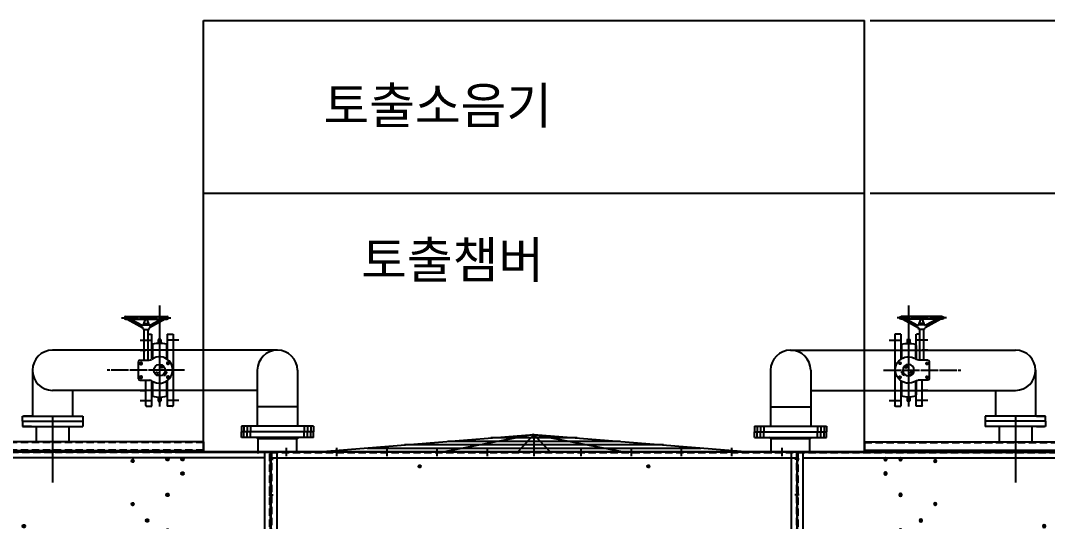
# Model space of a CAD drawing. Header units: millimetres. Extents: x 5461 to 24288, y 4498 to 17811.
# Drawn here: x 7713 to 11286, y 9324 to 11066 of the extents above; entities that cross this region are included whole.
import ezdxf
from ezdxf.enums import TextEntityAlignment as Align

# ---------------------------------------------------------------- set-up
doc = ezdxf.new("R2010")
doc.units = ezdxf.units.MM
doc.linetypes.add('CENTER', pattern=[65, 60, -2, 1, -2])
doc.linetypes.add('HIDDEN', pattern=[9.525, 6.35, -3.175])
doc.layers.get('Defpoints').update_dxf_attribs({"color": 161})
for name, color, linetype in [('1', 1, 'Continuous'), ('2.위생-급수', 5, 'Continuous'), ('CENTER', 1, 'CENTER'), ('냉각탑_text', 3, 'Continuous'), ('숨은선', 5, 'HIDDEN')]:
    doc.layers.add(name, color=color, linetype=linetype)
doc.styles.get("Standard").update_dxf_attribs({"font": 'arial.ttf'})
doc.styles.add('돋움', font='Dotum.ttf', dxfattribs={"width": 0.8})
doc.dimstyles.new('1.40', dxfattribs={"dimscale": 40, "dimtxt": 1, "dimasz": 1, "dimexe": 0.5, "dimexo": 0.5, "dimgap": 0.5, "dimtad": 1, "dimdec": 1, "dimzin": 9, "dimdsep": 46, "dimtxsty": 'Standard', "dimcen": 0, "dimclrd": 2, "dimclre": 2, "dimclrt": 3, "dimadec": 0, "dimazin": 0, "dimtfac": 1, "dimtdec": 1, "dimtmove": 1, "dimatfit": 3, "dimfxl": 1, "dimtolj": 1, "dimtzin": 0, "dimlwd": -1, "dimlwe": -1, "dimarcsym": 0})

# ---------------------------------------------------------------- blocks, each defined once
blk = doc.blocks.new('A$C53C96C0B')
at = {"color": 7}
blk.add_circle((5.7, 6.7), 4.5, dxfattribs=at)
at = {"layer": 'CENTER'}
for p, q in [((11.5, 6.7), (0, 6.7)), ((0, 6.7), (11.5, 6.7)), ((5.7, 13.4), (5.7, 0))]:
    blk.add_line(p, q, dxfattribs=at)
blk = doc.blocks.new('12344')
at = {"color": 7}
for p, q in [((451297.3, 76523.3), (449914.3, 76523.3)), ((449914.3, 76523.3), (449914.3, 76225.3)), ((449934.3, 76523.3), (449934.3, 76225.3)), ((450966.3, 76523.3), (450964.3, 76523.3)), ((450966.3, 76523.3), (451297.3, 76523.3)), ((451277.3, 76225.3), (451277.3, 76523.3)), ((451297.3, 76225.3), (451297.3, 76523.3)), ((451277.3, 76503.3), (449934.3, 76503.3)), ((449934.3, 76245.3), (451277.3, 76245.3)), ((451014.3, 76225.3), (449914.3, 76225.3)), ((449914.3, 76225.3), (451297.3, 76225.3))]:
    blk.add_line(p, q, dxfattribs=at)
for centre in [(449939.3, 76498.3), (450060.3, 76492.3), (450818.3, 76492.3), (450939.3, 76498.3), (450991.3, 76498.3), (450991.3, 76448.3), (449939.3, 76374.3), (450060.3, 76342.3), (450818.3, 76342.3), (450939.3, 76374.3), (450010.3, 76285.3), (450868.3, 76285.3), (449939.3, 76250.3), (450010.3, 76245.3), (450868.3, 76245.3), (450939.3, 76250.3)]:
    blk.add_circle(centre, 4.5, dxfattribs=at)
at = {"layer": 'CENTER'}
for p, q in [((449945, 76498.3), (449933.5, 76498.3)), ((449933.5, 76498.3), (449945, 76498.3)), ((449939.3, 76505), (449939.3, 76491.6)), ((450066, 76492.3), (450054.5, 76492.3)), ((450054.5, 76492.3), (450066, 76492.3)), ((450060.3, 76499), (450060.3, 76485.6)), ((450824, 76492.3), (450812.5, 76492.3)), ((450812.5, 76492.3), (450824, 76492.3)), ((450818.3, 76499), (450818.3, 76485.6)), ((450945, 76498.3), (450933.5, 76498.3)), ((450933.5, 76498.3), (450945, 76498.3)), ((450939.3, 76505), (450939.3, 76491.6)), ((450997, 76498.3), (450985.5, 76498.3)), ((450985.5, 76498.3), (450997, 76498.3)), ((450991.3, 76505), (450991.3, 76491.6)), ((451291.8, 76498.3), (451306.8, 76498.3)), ((450991.3, 76455), (450991.3, 76441.6)), ((450997, 76448.3), (450985.5, 76448.3)), ((450985.5, 76448.3), (450997, 76448.3)), ((449939.3, 76381), (449939.3, 76367.6)), ((450939.3, 76381), (450939.3, 76367.6)), ((449945, 76374.3), (449933.5, 76374.3)), ((449933.5, 76374.3), (449945, 76374.3)), ((450060.3, 76349), (450060.3, 76335.6)), ((450818.3, 76349), (450818.3, 76335.6)), ((450945, 76374.3), (450933.5, 76374.3)), ((450933.5, 76374.3), (450945, 76374.3)), ((451291.8, 76374.3), (451306.8, 76374.3)), ((450066, 76342.3), (450054.5, 76342.3)), ((450054.5, 76342.3), (450066, 76342.3)), ((450824, 76342.3), (450812.5, 76342.3)), ((450812.5, 76342.3), (450824, 76342.3)), ((450016, 76285.3), (450004.5, 76285.3)), ((450004.5, 76285.3), (450016, 76285.3)), ((450010.3, 76292), (450010.3, 76278.6)), ((450862.5, 76285.3), (450874, 76285.3)), ((450874, 76285.3), (450862.5, 76285.3)), ((450868.3, 76292), (450868.3, 76278.6)), ((449945, 76250.3), (449933.5, 76250.3)), ((449933.5, 76250.3), (449945, 76250.3)), ((449939.3, 76257), (449939.3, 76243.6)), ((449939.3, 76240.1), (449939.3, 76210.6)), ((449939.3, 76240.1), (449939.3, 76210.6)), ((450016, 76245.3), (450004.5, 76245.3)), ((450004.5, 76245.3), (450016, 76245.3)), ((450010.3, 76252), (450010.3, 76238.6)), ((450114.3, 76240.1), (450114.3, 76210.6)), ((450114.3, 76240.1), (450114.3, 76210.6)), ((450289.3, 76240.1), (450289.3, 76210.6)), ((450289.3, 76240.1), (450289.3, 76210.6)), ((450464.3, 76240.1), (450464.3, 76210.6)), ((450464.3, 76240.1), (450464.3, 76210.6)), ((450639.3, 76240.1), (450639.3, 76210.6)), ((450639.3, 76240.1), (450639.3, 76210.6)), ((450814.3, 76240.1), (450814.3, 76210.6)), ((450814.3, 76240.1), (450814.3, 76210.6)), ((450862.5, 76245.3), (450874, 76245.3)), ((450874, 76245.3), (450862.5, 76245.3)), ((450868.3, 76252), (450868.3, 76238.6)), ((450945, 76250.3), (450933.5, 76250.3)), ((450933.5, 76250.3), (450945, 76250.3)), ((450939.3, 76257), (450939.3, 76243.6)), ((450989.3, 76240.1), (450989.3, 76210.6)), ((450989.3, 76240.1), (450989.3, 76210.6)), ((451041.3, 76240.1), (451041.3, 76210.6)), ((451157.3, 76240.1), (451157.3, 76210.6)), ((451273.3, 76240.1), (451273.3, 76210.6)), ((451291.8, 76250.3), (451306.8, 76250.3))]:
    blk.add_line(p, q, dxfattribs=at)
at = {"layer": '숨은선', "ltscale": 4}
for p, q in [((449916.3, 76523.3), (449916.3, 76225.3)), ((451295.3, 76225.3), (451295.3, 76523.3)), ((451297.3, 76521.3), (449914.3, 76521.3)), ((449914.3, 76227.3), (451297.3, 76227.3))]:
    blk.add_line(p, q, dxfattribs=at)
at = {"color": 7}
blk.add_blockref('A$C53C96C0B', (450433.5, 76258.6), dxfattribs=at)
blk = doc.blocks.new('A$C4D6D55D3')
at = {"color": 7}
blk.add_circle((5.7, 6.7), 4.5, dxfattribs=at)
at = {"layer": 'CENTER'}
for p, q in [((0, 6.7), (11.5, 6.7)), ((11.5, 6.7), (0, 6.7)), ((5.7, 13.4), (5.7, 0))]:
    blk.add_line(p, q, dxfattribs=at)
blk = doc.blocks.new('1445')
at = {"color": 7}
for p, q in [((451605.5, 76149.3), (451605.5, 76447.3)), ((451605.5, 76447.3), (453435.5, 76447.3)), ((451605.5, 76447.3), (451605.5, 76149.3)), ((451605.5, 76427.3), (453435.5, 76427.3)), ((451625.5, 76447.3), (451625.5, 76149.3)), ((453415.5, 76447.3), (453415.5, 76149.3)), ((453435.5, 76149.3), (453435.5, 76447.3)), ((453435.5, 76447.3), (453435.5, 76149.3)), ((451655.5, 76169.3), (451655.5, 76149.3)), ((453435.5, 76169.3), (451655.5, 76169.3)), ((451605.5, 76149.3), (453435.5, 76149.3))]:
    blk.add_line(p, q, dxfattribs=at)
at = {"layer": 'CENTER'}
for p, q in [((451658, 76462), (451658, 76432.5)), ((451833, 76462), (451833, 76432.5)), ((452008, 76462), (452008, 76432.5)), ((452183, 76462), (452183, 76432.5)), ((452358, 76462), (452358, 76432.5)), ((452520.5, 76462), (452520.5, 76432.5)), ((452683, 76462), (452683, 76432.5)), ((452683, 76462), (452683, 76432.5)), ((452858, 76462), (452858, 76432.5)), ((453033, 76462), (453033, 76432.5)), ((453208, 76462), (453208, 76432.5)), ((453383, 76462), (453383, 76432.5)), ((451598, 76422.3), (451613, 76422.3)), ((453443, 76422.3), (453428, 76422.3)), ((451598, 76298.3), (451613, 76298.3)), ((453443, 76298.3), (453428, 76298.3)), ((451598, 76174.3), (451613, 76174.3)), ((451644, 76166), (451644, 76136.5)), ((451644, 76166), (451644, 76136.5)), ((453443, 76174.3), (453428, 76174.3)), ((451644, 76164), (451644, 76134.5)), ((451644, 76164), (451644, 76134.5)), ((451644, 76164), (451644, 76134.5)), ((451644, 76164), (451644, 76134.5)), ((451644, 76164), (451644, 76134.5)), ((451644, 76164), (451644, 76134.5)), ((451824, 76164), (451824, 76134.5)), ((452004, 76164), (452004, 76134.5)), ((452184, 76164), (452184, 76134.5)), ((452258, 76164), (452258, 76134.5)), ((452433, 76164), (452433, 76134.5)), ((452608, 76164), (452608, 76134.5)), ((452783, 76164), (452783, 76134.5)), ((452857, 76164), (452857, 76134.5)), ((453037, 76164), (453037, 76134.5)), ((453217, 76164), (453217, 76134.5)), ((453397, 76164), (453397, 76134.5))]:
    blk.add_line(p, q, dxfattribs=at)
at = {"layer": '숨은선', "ltscale": 4}
for p, q in [((451605.5, 76445.3), (453435.5, 76445.3)), ((451607.5, 76447.3), (451607.5, 76149.3)), ((453433.5, 76447.3), (453433.5, 76149.3)), ((451605.5, 76151.3), (453435.5, 76151.3))]:
    blk.add_line(p, q, dxfattribs=at)
at = {"color": 7}
for p in [(452116.8, 76390.6), (452912.8, 76390.6)]:
    blk.add_blockref('A$C4D6D55D3', p, dxfattribs=at)
blk = doc.blocks.new('A$C036B6841')
at = {"color": 3}
for p, q in [((0, 0), (650, 53.1)), ((650, 53.1), (379, 0)), ((910, 31.8), (390, 31.8)), ((780, 42.4), (520, 42.4)), ((650, 53.1), (601.1, 0)), ((650, 53.1), (1300, 0)), ((650, 53.1), (698.9, 0)), ((650, 53.1), (921, 0)), ((1153, 10.6), (147, 10.6)), ((1040, 21.2), (260, 21.2))]:
    blk.add_line(p, q, dxfattribs=at)
at = {"layer": 'Defpoints'}
blk.add_line((650, 53.1), (650, 0), dxfattribs=at)
blk = doc.blocks.new('A$Ceb759dfd')
at = {"xscale": 1.153846153846154, "yscale": 1.153846153846154, "zscale": 1.153846153846154}
blk.add_blockref('A$C036B6841', (0, 0), dxfattribs=at)
blk = doc.blocks.new('BG-125P')
for p, q in [((-117, 187), (25, 187)), ((-117, 177), (25, 177)), ((-112, 177), (-57.6, 148)), ((-99.3, 177), (-60.2, 156.2)), ((-99.3, 177), (-63, 157.7)), ((-56, 157.8), (-49, 177)), ((-56, 157.7), (-36, 157.8)), ((-56, 142), (-56, 145.3)), ((-54.2, 162.7), (-37.8, 162.7)), ((-36, 157.8), (-43, 177)), ((-36, 142), (-36, 145.3)), ((20, 177), (-34.4, 148)), ((7.3, 177), (-31.8, 156.2)), ((-56, 142), (-36, 142)), ((-53, 35), (-53, 142)), ((-39, 35), (-39, 142)), ((-39, 125), (-27.8, 125)), ((-27, 38.1), (-27, 125)), ((-5, 107.4), (-5, 93.4)), ((5, 107.4), (5, 93.4)), ((27, 125), (27, 38.1)), ((27, 125), (47, 125)), ((47, 125), (47, -123)), ((-27, 85.9), (-27, 38.1)), ((-24, 90.4), (-24, 40.1)), ((24, 90.4), (24, 40.1)), ((27, 85.9), (27, 38.1)), ((-67, 70), (-47, 70)), ((67, 70), (47, 70)), ((-72.7, -30), (-72.7, 30)), ((-67.7, 35), (-36.1, 35)), ((-67.7, -35), (-33.8, -35)), ((-47, -123), (-47, -35)), ((16.2, -15.6), (17.9, -21)), ((18.3, -13), (22, -16.9)), ((20.5, -9.5), (24.4, -13)), ((22, -6.1), (26.5, -8.9)), ((-67, -70), (-47, -70)), ((-27, -125), (-27, -36.6)), ((-27, -36.6), (-27, -85.8)), ((-24, -38.4), (-24, -90.4)), ((24, -38.4), (24, -90.4)), ((27, -36.4), (27, -125)), ((27, -36.4), (27, -85.8)), ((67, -70), (47, -70)), ((-5, -93.4), (-5, -107.4)), ((5, -93.4), (5, -107.4)), ((-45, -125), (-27, -125)), ((45, -125), (27, -125))]:
    blk.add_line(p, q)
for points in [[(-66.4, 27.2), (-68.4, 23.7), (-66.4, 20.3), (-62.4, 20.3), (-60.4, 23.7), (-62.4, 27.2)], [(27.9, 28), (25.9, 24.5), (27.9, 21.1), (31.9, 21.1), (33.9, 24.5), (31.9, 28)], [(-66.4, -21.1), (-68.4, -24.6), (-66.4, -28), (-62.4, -28), (-60.4, -24.6), (-62.4, -21.1)], [(27.9, -20.3), (25.9, -23.8), (27.9, -27.2), (31.9, -27.2), (33.9, -23.8), (31.9, -20.3)]]:
    blk.add_lwpolyline(points, close=True)
for centre, radius in [((0, 0), 20), ((8.6, 12.3), 4.12), ((-10, -11.2), 4.32)]:
    blk.add_circle(centre, radius)
for centre, radius, start, end in [((-117, 182), 5, 90, 270), ((25, 182), 5, 270, 90), ((-58.8, 158.8), 3, 241.927, 340.0741), ((-59, 145.3), 3, 0, 61.927), ((-33.2, 158.8), 3, 199.9259, 298.073), ((-33, 145.3), 3, 118.073, 180), ((0, 0), 107.5, 87.3341, 92.6659), ((-23.6, 84.1), 3.81, 96.09, 153.3797), ((0, 0), 93.5, 75.1266, 104.8734), ((23.6, 84.1), 3.81, 26.6203, 83.91), ((-36.1, 50), 15, 270, 306.255), ((0, 0.8), 46, 236.4031, 126.255), ((-67.7, 30), 5, 90, 180), ((-67.7, -30), 5, 180, 270), ((-33.8, -50), 15, 56.4031, 90), ((-23.6, -84.1), 3.81, 206.6203, 263.91), ((0, 0), 93.5, 255.1266, 284.8734), ((23.6, -84.1), 3.81, 276.09, 333.3797), ((-45, -123), 2, 180, 270), ((0, 0), 107.5, 267.3341, 272.6659), ((45, -123), 2, 270, 0)]:
    blk.add_arc(centre, radius, start, end)
at = {"layer": 'CENTER'}
for p, q in [((0, 225.1), (0, -85.5)), ((-132.7, 182), (39.7, 182)), ((0, 211.7), (0, -124.5)), ((0, 207.5), (0, -126.3)), ((-67, 105), (-27, 105)), ((67, 105), (27, 105)), ((87, 0), (-182.5, 0)), ((-67, -105), (-27, -105)), ((67, -105), (27, -105))]:
    blk.add_line(p, q, dxfattribs=at)
blk = doc.blocks.new('A$C8d7dbd96')
blk.add_blockref('BG-125P', (182.49, 126.33))
blk = doc.blocks.new('*D119')
at = {"color": 2, "transparency": 16777216}
for p, q in [((10668.9, 10465.9), (12785.9, 10465.9)), ((12765.9, 9605.9), (12765.9, 10425.9)), ((10668.9, 9565.9), (12785.9, 9565.9))]:
    blk.add_line(p, q, dxfattribs=at)
for points in [[(12759.2, 10425.9), (12772.6, 10425.9), (12765.9, 10465.9)], [(12759.2, 9605.9), (12772.6, 9605.9), (12765.9, 9565.9)]]:
    blk.add_solid(points, dxfattribs=at)
at = {"layer": 'Defpoints', "color": 0, "transparency": 16777216}
for p in [(10648.9, 10465.9), (12765.9, 10465.9), (10648.9, 9565.9)]:
    blk.add_point(p, dxfattribs=at)
at = {"color": 3, "transparency": 16777216, "insert": (12643.8, 10015.9), "char_height": 200, "attachment_point": 5, "rotation": 90}
blk.add_mtext('\\A1;900', dxfattribs=at)
blk = doc.blocks.new('_DotSmall')
at = {"color": 0, "linetype": 'ByBlock', "const_width": 0.5}
blk.add_lwpolyline([(-0.0625, 0, 1), (0.0625, 0, 1)], format="xyb", close=True, dxfattribs=at)
blk = doc.blocks.new('*D120')
at = {"color": 2, "transparency": 16777216}
for p, q in [((10668.9, 11065.9), (12785.9, 11065.9)), ((12765.9, 10505.9), (12765.9, 11025.9)), ((10668.9, 10465.9), (12785.9, 10465.9))]:
    blk.add_line(p, q, dxfattribs=at)
for points in [[(12759.2, 11025.9), (12772.6, 11025.9), (12765.9, 11065.9)], [(12759.2, 10505.9), (12772.6, 10505.9), (12765.9, 10465.9)]]:
    blk.add_solid(points, dxfattribs=at)
at = {"layer": 'Defpoints', "color": 0, "transparency": 16777216}
for p in [(10648.9, 11065.9), (12765.9, 11065.9), (10648.9, 10465.9)]:
    blk.add_point(p, dxfattribs=at)
at = {"color": 3, "transparency": 16777216, "insert": (12643.8, 10765.9), "char_height": 200, "attachment_point": 5, "rotation": 90}
blk.add_mtext('\\A1;600', dxfattribs=at)

msp = doc.modelspace()

# ---------------------------------------------------------------- linework, layer by layer
at = {"color": 7}
for p, q in [((8294.76, 9920.04), (7824.4, 9920.04)), ((8606.78, 9920.04), (8042.08, 9920.04)), ((10392.03, 9920.04), (10956.73, 9920.04)), ((10704.05, 9920.04), (11174.4, 9920.04)), ((7754.5, 9850.14), (7754.5, 9690.68)), ((8536.88, 9850.14), (8536.88, 9655.91)), ((8676.68, 9850.14), (8676.68, 9655.91)), ((10322.13, 9850.14), (10322.13, 9655.91)), ((10461.93, 9850.14), (10461.93, 9655.91)), ((11244.3, 9850.14), (11244.3, 9690.68)), ((8294.76, 9780.24), (7824.4, 9780.24)), ((7894.3, 9780.24), (7894.3, 9690.68)), ((8536.88, 9780.24), (8042.08, 9780.24)), ((10461.93, 9780.24), (10956.73, 9780.24)), ((10704.05, 9780.24), (11174.4, 9780.24)), ((11104.5, 9780.24), (11104.5, 9690.68)), ((8676.68, 9723.14), (8536.88, 9723.14)), ((10322.13, 9723.14), (10461.93, 9723.14)), ((7719.4, 9690.68), (7929.4, 9690.68)), ((7719.4, 9672.68), (7719.4, 9690.68)), ((7750.76, 9690.68), (7723.05, 9690.68)), ((11279.4, 9690.68), (11069.4, 9690.68)), ((11248.05, 9690.68), (11275.76, 9690.68)), ((11279.4, 9672.68), (11279.4, 9690.68)), ((7719.4, 9672.68), (7929.4, 9672.68)), ((7719.4, 9672.68), (7719.4, 9654.68)), ((7719.4, 9672.68), (7929.4, 9672.68)), ((7719.4, 9654.68), (7929.4, 9654.68)), ((7750.76, 9654.68), (7723.05, 9654.68)), ((7767.25, 9654.68), (7767.25, 9600.68)), ((7881.55, 9654.68), (7881.55, 9600.68)), ((7929.4, 9672.68), (7929.4, 9654.68)), ((11279.4, 9672.68), (11069.4, 9672.68)), ((11069.4, 9672.68), (11069.4, 9654.68)), ((11279.4, 9672.68), (11069.4, 9672.68)), ((11279.4, 9654.68), (11069.4, 9654.68)), ((11117.25, 9654.68), (11117.25, 9600.68)), ((11231.55, 9654.68), (11231.55, 9600.68)), ((11248.05, 9654.68), (11275.76, 9654.68)), ((11279.4, 9672.68), (11279.4, 9654.68)), ((7299.4, 9570.68), (8349.4, 9570.68)), ((11699.4, 9570.68), (10649.4, 9570.68))]:
    msp.add_line(p, q, dxfattribs=at)
for p, q in [((7929.4, 9690.68), (7929.4, 9672.68)), ((11069.4, 9690.68), (11069.4, 9672.68)), ((8349.4, 9600.68), (7299.4, 9600.68)), ((8349.4, 9600.68), (8349.4, 9570.68)), ((10649.4, 9600.68), (11699.4, 9600.68)), ((10649.4, 9600.68), (10649.4, 9570.68))]:
    msp.add_line(p, q)
at = {"ltscale": 0.5}
for p, q in [((8481.78, 9655.91), (8481.78, 9635.91)), ((8731.78, 9655.91), (8481.78, 9655.91)), ((8481.78, 9655.91), (8481.78, 9635.91)), ((8490.28, 9655.91), (8490.28, 9635.91)), ((8490.28, 9655.91), (8490.28, 9635.91)), ((8513.28, 9655.91), (8513.28, 9635.91)), ((8513.28, 9655.91), (8513.28, 9635.91)), ((8700.28, 9655.91), (8700.28, 9635.91)), ((8700.28, 9655.91), (8700.28, 9635.91)), ((8723.28, 9655.91), (8723.28, 9635.91)), ((8731.78, 9655.91), (8731.78, 9635.91)), ((10267.03, 9655.91), (10517.03, 9655.91)), ((10267.03, 9655.91), (10267.03, 9635.91)), ((10275.53, 9655.91), (10275.53, 9635.91)), ((10298.53, 9655.91), (10298.53, 9635.91)), ((10298.53, 9655.91), (10298.53, 9635.91)), ((10485.53, 9655.91), (10485.53, 9635.91)), ((10485.53, 9655.91), (10485.53, 9635.91)), ((10508.53, 9655.91), (10508.53, 9635.91)), ((10508.53, 9655.91), (10508.53, 9635.91)), ((10517.03, 9655.91), (10517.03, 9635.91)), ((10517.03, 9655.91), (10517.03, 9635.91)), ((8481.78, 9615.91), (8481.78, 9635.91)), ((8731.78, 9635.91), (8481.78, 9635.91)), ((8481.78, 9615.91), (8481.78, 9635.91)), ((8731.78, 9635.91), (8481.78, 9635.91)), ((8731.78, 9615.91), (8481.78, 9615.91)), ((8490.28, 9615.91), (8490.28, 9635.91)), ((8490.28, 9615.91), (8490.28, 9635.91)), ((8513.28, 9615.91), (8513.28, 9635.91)), ((8513.28, 9615.91), (8513.28, 9635.91)), ((8539.69, 9612.91), (8533.54, 9615.91)), ((8539.69, 9612.91), (8533.54, 9615.91)), ((8539.69, 9612.91), (8533.54, 9615.91)), ((8539.69, 9612.91), (8533.54, 9615.91)), ((8539.69, 9612.91), (8673.87, 9612.91)), ((8539.69, 9612.91), (8673.87, 9612.91)), ((8539.69, 9560.2), (8539.69, 9612.91)), ((8673.87, 9612.91), (8539.69, 9612.91)), ((8673.87, 9612.91), (8539.69, 9612.91)), ((8673.87, 9612.91), (8680.02, 9615.91)), ((8673.87, 9612.91), (8680.02, 9615.91)), ((8673.87, 9612.91), (8680.02, 9615.91)), ((8673.87, 9612.91), (8680.02, 9615.91)), ((8673.87, 9560.2), (8673.87, 9612.91)), ((8700.28, 9615.91), (8700.28, 9635.91)), ((8700.28, 9615.91), (8700.28, 9635.91)), ((8723.28, 9615.91), (8723.28, 9635.91)), ((8731.78, 9615.91), (8731.78, 9635.91)), ((10267.03, 9635.91), (10517.03, 9635.91)), ((10267.03, 9615.91), (10267.03, 9635.91)), ((10267.03, 9635.91), (10517.03, 9635.91)), ((10267.03, 9615.91), (10517.03, 9615.91)), ((10275.53, 9615.91), (10275.53, 9635.91)), ((10298.53, 9615.91), (10298.53, 9635.91)), ((10298.53, 9615.91), (10298.53, 9635.91)), ((10324.94, 9612.91), (10318.79, 9615.91)), ((10324.94, 9612.91), (10318.79, 9615.91)), ((10324.94, 9612.91), (10318.79, 9615.91)), ((10324.94, 9612.91), (10318.79, 9615.91)), ((10459.12, 9612.91), (10324.94, 9612.91)), ((10459.12, 9612.91), (10324.94, 9612.91)), ((10324.94, 9560.2), (10324.94, 9612.91)), ((10324.94, 9612.91), (10459.12, 9612.91)), ((10324.94, 9612.91), (10459.12, 9612.91)), ((10459.12, 9612.91), (10465.27, 9615.91)), ((10459.12, 9612.91), (10465.27, 9615.91)), ((10459.12, 9612.91), (10465.27, 9615.91)), ((10459.12, 9612.91), (10465.27, 9615.91)), ((10459.12, 9560.2), (10459.12, 9612.91)), ((10485.53, 9615.91), (10485.53, 9635.91)), ((10485.53, 9615.91), (10485.53, 9635.91)), ((10508.53, 9615.91), (10508.53, 9635.91)), ((10508.53, 9615.91), (10508.53, 9635.91)), ((10517.03, 9615.91), (10517.03, 9635.91)), ((10517.03, 9615.91), (10517.03, 9635.91))]:
    msp.add_line(p, q, dxfattribs=at)
at = {"color": 1, "linetype": 'CENTER', "ltscale": 100}
for p, q in [((8501.78, 9655.91), (8501.78, 9635.91)), ((8501.78, 9655.91), (8501.78, 9635.91)), ((8711.78, 9655.91), (8711.78, 9635.91)), ((8711.78, 9655.91), (8711.78, 9635.91)), ((10287.03, 9655.91), (10287.03, 9635.91)), ((10287.03, 9655.91), (10287.03, 9635.91)), ((10497.03, 9655.91), (10497.03, 9635.91)), ((10497.03, 9655.91), (10497.03, 9635.91)), ((8501.78, 9615.91), (8501.78, 9635.91)), ((8501.78, 9615.91), (8501.78, 9635.91)), ((8711.78, 9615.91), (8711.78, 9635.91)), ((8711.78, 9615.91), (8711.78, 9635.91)), ((10287.03, 9615.91), (10287.03, 9635.91)), ((10287.03, 9615.91), (10287.03, 9635.91)), ((10497.03, 9615.91), (10497.03, 9635.91)), ((10497.03, 9615.91), (10497.03, 9635.91))]:
    msp.add_line(p, q, dxfattribs=at)
at = {"color": 7}
for centre, start, end in [((7824.4, 9850.14), 90, 270), ((8606.78, 9850.14), 0, 180), ((10392.03, 9850.14), 0, 180), ((11174.4, 9850.14), 270, 90)]:
    msp.add_arc(centre, 69.9, start, end, dxfattribs=at)
at = {"layer": '1'}
for p, q in [((7824.4, 9687.29), (7824.4, 9459.72)), ((11174.4, 9687.29), (11174.4, 9459.72))]:
    msp.add_line(p, q, dxfattribs=at)
at = {"layer": '2.위생-급수', "color": 4}
for p, q in [((8349.4, 9565.91), (8349.4, 11065.91)), ((8349.4, 11065.91), (10648.88, 11065.91)), ((10648.88, 9565.91), (10648.88, 11065.91)), ((8349.4, 10465.91), (10648.88, 10465.91)), ((10648.88, 9565.91), (8349.4, 9565.91))]:
    msp.add_line(p, q, dxfattribs=at)
at = {"layer": '숨은선', "ltscale": 4}
for p, q in [((8349.4, 9598.68), (7299.4, 9598.68)), ((10649.4, 9598.68), (11699.4, 9598.68)), ((8349.4, 9572.68), (7299.4, 9572.68)), ((10649.4, 9572.68), (11699.4, 9572.68))]:
    msp.add_line(p, q, dxfattribs=at)

# ---------------------------------------------------------------- block references
for name, p in [('A$C8d7dbd96', (8014.06, 9723.81)), ('A$Ceb759dfd', (8749.4, 9565.91)), ('1445', (-443021.1, -66881.36)), ('12344', (-442714.85, -66957.42))]:
    msp.add_blockref(name, p)
at = {"xscale": -1}
for name, p in [('A$C8d7dbd96', (10984.74, 9723.81)), ('12344', (461713.66, -66957.42))]:
    msp.add_blockref(name, p, dxfattribs=at)

# ---------------------------------------------------------------- texts
at = {"layer": '냉각탑_text', "style": '돋움'}
for s, p in [('토출소음기', (9562.28, 10770.67)), ('토출챔버', (9534.2, 10233.58))]:
    msp.add_text(s, height=126.692, dxfattribs=at).set_placement(p, align=Align.MIDDLE_RIGHT)

# ---------------------------------------------------------------- dimensions: what is measured, and where the dimension line sits
at = {"color": 7}
for base, p1, p2, picture, middle in [((12765.89, 11065.91), (10648.88, 10465.91), (10648.88, 11065.91), '*D120', (12643.77, 10765.91)), ((12765.89, 10465.91), (10648.88, 9565.91), (10648.88, 10465.91), '*D119', (12643.77, 10015.91))]:
    dim = msp.add_linear_dim(base=base, p1=p1, p2=p2, angle=90, dimstyle='1.40', override={"dimtxt": 5, "dimblk1": 'DotSmall', "dimfxl": 1.25}, dxfattribs=at)
    dim.commit()
    dim.dimension.update_dxf_attribs({"geometry": picture, "text_midpoint": middle})

doc.saveas('drawing.dxf')
